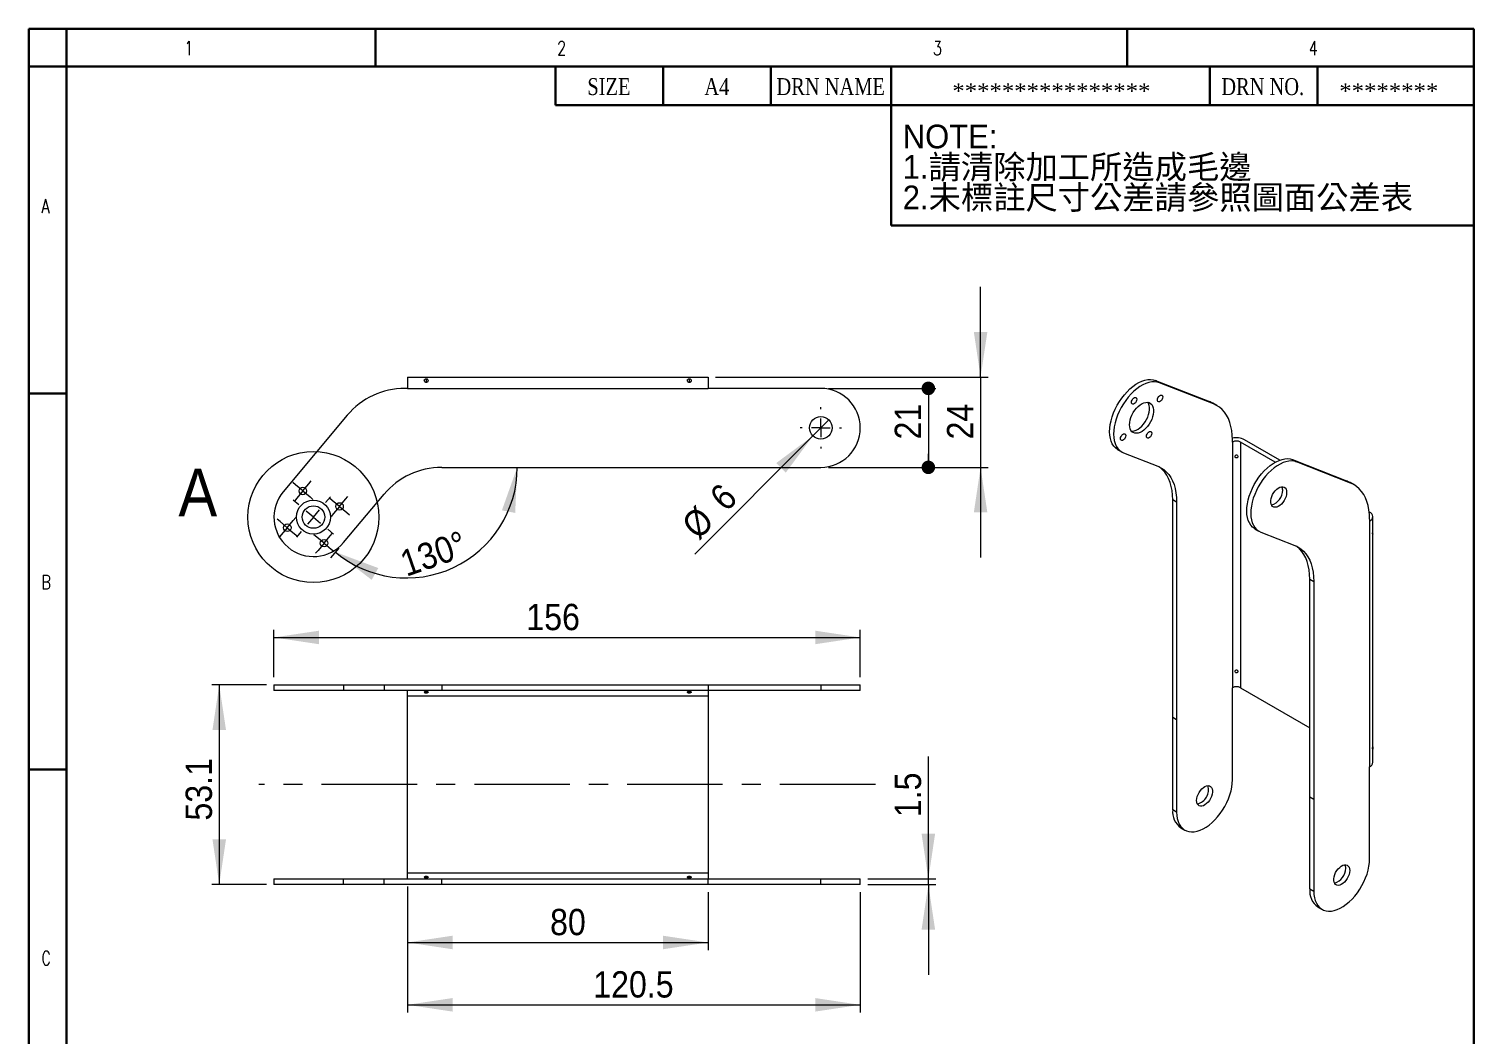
# Model space of a CAD drawing. Header units: millimetres. Extents: x 10 to 202, y 2 to 295.
# Drawn here: x 10 to 202.2, y 160.8 to 294.5 of the extents above; entities that cross this region are included whole.
import ezdxf

# ---------------------------------------------------------------- set-up
doc = ezdxf.new("R2010")
doc.units = ezdxf.units.MM
doc.linetypes.add('CENTER', pattern=[10.16, 6.35, -1.27, 1.27, -1.27])
doc.linetypes.add('CENTERX2', pattern=[20.32, 12.7, -2.54, 2.54, -2.54])
doc.layers.add('SLD-0', color=179, linetype='Continuous')
for name, color, linetype, lineweight in [('中心線2', 1, 'CENTER', 15), ('尺寸標柱線', 3, 'Continuous', 15), ('文字線性', 179, 'Continuous', 15)]:
    doc.layers.add(name, color=color, linetype=linetype, lineweight=lineweight)
doc.styles.add('SLDTEXTSTYLE0', font='GOTHIC.TTF', dxfattribs={"width": 0.913})
doc.styles.add('SLDTEXTSTYLE1', font='')
doc.styles.add('SLDTEXTSTYLE12', font='times.ttf', dxfattribs={"width": 0.8})
doc.styles.add('SLDTEXTSTYLE13', font='times.ttf', dxfattribs={"width": 1.090687})
doc.styles.add('SLDTEXTSTYLE14', font='txt_____.ttf', dxfattribs={"width": 0.75})
doc.styles.add('SLDTEXTSTYLE2', font='', dxfattribs={"bigfont": 'bigfont'})
doc.styles.get('SLDTEXTSTYLE1').set_extended_font_data('新細明體')
doc.styles.get('SLDTEXTSTYLE2').set_extended_font_data('新細明體')
doc.dimstyles.new('SLDDIMSTYLE0', dxfattribs={"dimtxt": 3.5, "dimasz": 6, "dimexe": 0, "dimexo": 0.0625, "dimgap": 0.875, "dimtad": 2, "dimlfac": 2, "dimrnd": 1e-09, "dimzin": 12, "dimdsep": 46, "dimtxsty": 'SLDTEXTSTYLE0', "dimsah": 1, "dimcen": 0.09, "dimadec": 0, "dimazin": 0, "dimtfac": 1, "dimtofl": 0, "dimtmove": 0, "dimatfit": 3, "dimfxl": 0, "dimtolj": 1, "dimtzin": 12, "dimarcsym": 0})
doc.dimstyles.new('SLDDIMSTYLE1', dxfattribs={"dimtxt": 3.5, "dimasz": 6, "dimexe": 0, "dimexo": 0.0625, "dimgap": 0.875, "dimtad": 2, "dimdec": 1, "dimlfac": 2, "dimrnd": 1e-09, "dimzin": 12, "dimdsep": 46, "dimtxsty": 'SLDTEXTSTYLE0', "dimsah": 1, "dimcen": 0.09, "dimadec": 0, "dimazin": 0, "dimtfac": 1, "dimtdec": 1, "dimtofl": 0, "dimtmove": 0, "dimatfit": 3, "dimfxl": 0, "dimtolj": 1, "dimtzin": 12, "dimarcsym": 0})
doc.dimstyles.new('SLDDIMSTYLE10', dxfattribs={"dimtxt": 3.5, "dimasz": 6, "dimexe": 0, "dimexo": 0.0625, "dimgap": 0.875, "dimtad": 2, "dimdec": 4, "dimlfac": 2, "dimzin": 12, "dimdsep": 46, "dimtxsty": 'SLDTEXTSTYLE0', "dimsah": 1, "dimcen": 0.09, "dimazin": 0, "dimtfac": 1, "dimtofl": 0, "dimtmove": 0, "dimatfit": 3, "dimfxl": 0, "dimtolj": 1, "dimtzin": 12, "dimarcsym": 0})
doc.dimstyles.new('SLDDIMSTYLE11', dxfattribs={"dimtxt": 3.5, "dimasz": 6, "dimexe": 0, "dimexo": 0.0625, "dimgap": 0.875, "dimtad": 2, "dimlfac": 2, "dimrnd": 1e-09, "dimzin": 12, "dimdsep": 46, "dimtxsty": 'SLDTEXTSTYLE0', "dimsah": 1, "dimcen": 0.09, "dimadec": 0, "dimazin": 0, "dimtfac": 1, "dimtmove": 0, "dimatfit": 3, "dimfxl": 0, "dimtolj": 1, "dimtzin": 12, "dimarcsym": 0})
doc.dimstyles.new('SLDDIMSTYLE2', dxfattribs={"dimtxt": 3.5, "dimasz": 6, "dimexe": 0, "dimexo": 0.0625, "dimgap": 0.875, "dimtad": 2, "dimdec": 1, "dimlfac": 2, "dimrnd": 1e-09, "dimzin": 12, "dimdsep": 46, "dimtxsty": 'SLDTEXTSTYLE0', "dimsah": 1, "dimcen": 0.09, "dimadec": 0, "dimazin": 0, "dimtfac": 1, "dimtdec": 1, "dimtofl": 0, "dimtmove": 0, "dimatfit": 3, "dimfxl": 0, "dimtolj": 1, "dimtzin": 12, "dimarcsym": 0})
doc.dimstyles.new('SLDDIMSTYLE4', dxfattribs={"dimtxt": 3.5, "dimasz": 1.8, "dimexe": 0, "dimexo": 0.0625, "dimgap": 0.875, "dimtad": 2, "dimlfac": 2, "dimrnd": 1e-09, "dimzin": 12, "dimdsep": 46, "dimtxsty": 'SLDTEXTSTYLE0', "dimblk1": 'DOT', "dimblk2": 'DOT', "dimsah": 1, "dimcen": 0.09, "dimadec": 0, "dimazin": 0, "dimtfac": 1, "dimtofl": 0, "dimtmove": 0, "dimatfit": 3, "dimldrblk": 'DOT', "dimfxl": 0, "dimtolj": 1, "dimtzin": 12, "dimarcsym": 0})
doc.dimstyles.new('SLDDIMSTYLE9', dxfattribs={"dimtxt": 3.5, "dimasz": 6, "dimexe": 0, "dimexo": 0.0625, "dimgap": 0.875, "dimtad": 2, "dimlfac": 2, "dimrnd": 1e-09, "dimzin": 12, "dimdsep": 46, "dimtxsty": 'SLDTEXTSTYLE0', "dimsah": 1, "dimcen": 0.09, "dimadec": 0, "dimazin": 0, "dimtfac": 1, "dimtofl": 0, "dimtmove": 0, "dimatfit": 3, "dimfxl": 0, "dimtolj": 1, "dimtzin": 12, "dimarcsym": 0})

# ---------------------------------------------------------------- blocks, each defined once
blk = doc.blocks.new('SW_NOTE_0')
at = {"layer": '文字線性', "color": 0, "char_height": 3.5, "attachment_point": 1}
for s, insert, style in [('NOTE:', (0, 4.37), 'SLDTEXTSTYLE1'), ('1.請清除加工所造成毛邊', (0, -0.13), 'SLDTEXTSTYLE2'), ('2.未標註尺寸公差請參照圖面公差表', (0, -4.63), 'SLDTEXTSTYLE2')]:
    blk.add_mtext(s, dxfattribs=dict(at, insert=insert, style=style))
blk = doc.blocks.new('*D3')
at = {"layer": '尺寸標柱線', "color": 5}
for p, q in [((60.35, 180.48), (60.35, 172.02)), ((100.35, 179.73), (100.35, 172.02)), ((60.35, 173.02), (100.35, 173.02))]:
    blk.add_line(p, q, dxfattribs=at)
for points in [[(60.35, 173.02), (66.35, 172.12), (66.35, 173.92)], [(100.35, 173.02), (94.35, 173.92), (94.35, 172.12)]]:
    blk.add_solid(points, dxfattribs=at)
at = {"layer": '尺寸標柱線', "color": 5, "insert": (79.33, 177.49), "char_height": 3.5, "attachment_point": 1, "style": 'SLDTEXTSTYLE0'}
blk.add_mtext('80', dxfattribs=at)
blk = doc.blocks.new('*D4')
at = {"layer": '尺寸標柱線', "color": 5}
for p, q in [((60.35, 180.48), (60.35, 163.73)), ((120.6, 179.73), (120.6, 163.73)), ((60.35, 164.73), (120.6, 164.73))]:
    blk.add_line(p, q, dxfattribs=at)
for points in [[(60.35, 164.73), (66.35, 163.83), (66.35, 165.63)], [(120.6, 164.73), (114.6, 165.63), (114.6, 163.83)]]:
    blk.add_solid(points, dxfattribs=at)
at = {"layer": '尺寸標柱線', "color": 5, "insert": (85.07, 169.2), "char_height": 3.5, "attachment_point": 1, "style": 'SLDTEXTSTYLE0'}
blk.add_mtext('120.5', dxfattribs=at)
blk = doc.blocks.new('*D5')
at = {"layer": '尺寸標柱線', "color": 5}
for p, q in [((41.6, 207.28), (34.32, 207.28)), ((35.32, 207.28), (35.32, 180.73)), ((41.6, 180.73), (34.32, 180.73))]:
    blk.add_line(p, q, dxfattribs=at)
for points in [[(35.32, 207.28), (34.42, 201.28), (36.22, 201.28)], [(35.32, 180.73), (36.22, 186.73), (34.42, 186.73)]]:
    blk.add_solid(points, dxfattribs=at)
at = {"layer": '尺寸標柱線', "color": 5, "insert": (30.85, 189.23), "char_height": 3.5, "attachment_point": 1, "rotation": 90, "style": 'SLDTEXTSTYLE0'}
blk.add_mtext('53.1', dxfattribs=at)
blk = doc.blocks.new('*D6')
at = {"layer": '尺寸標柱線', "color": 5}
for p, q in [((129.65, 181.48), (129.65, 197.73)), ((121.6, 181.48), (130.65, 181.48)), ((121.6, 180.73), (130.65, 180.73)), ((129.65, 180.73), (129.65, 181.48)), ((129.65, 180.73), (129.65, 168.73))]:
    blk.add_line(p, q, dxfattribs=at)
for points in [[(129.65, 181.48), (130.55, 187.48), (128.75, 187.48)], [(129.65, 180.73), (128.75, 174.73), (130.55, 174.73)]]:
    blk.add_solid(points, dxfattribs=at)
at = {"layer": '尺寸標柱線', "color": 5, "insert": (125.18, 189.68), "char_height": 3.5, "attachment_point": 1, "rotation": 90, "style": 'SLDTEXTSTYLE0'}
blk.add_mtext('1.5', dxfattribs=at)
blk = doc.blocks.new('*D7')
at = {"layer": '尺寸標柱線', "color": 5}
for p, q in [((42.6, 208.28), (42.6, 214.58)), ((42.6, 213.58), (120.6, 213.58)), ((120.6, 208.28), (120.6, 214.58))]:
    blk.add_line(p, q, dxfattribs=at)
for points in [[(42.6, 213.58), (48.6, 212.68), (48.6, 214.48)], [(120.6, 213.58), (114.6, 214.48), (114.6, 212.68)]]:
    blk.add_solid(points, dxfattribs=at)
at = {"layer": '尺寸標柱線', "color": 5, "insert": (76.17, 218.05), "char_height": 3.5, "attachment_point": 1, "style": 'SLDTEXTSTYLE0'}
blk.add_mtext('156', dxfattribs=at)
blk = doc.blocks.new('_DOT')
at = {"color": 0, "linetype": 'ByBlock', "lineweight": -2}
blk.add_line((-0.5, 0), (-1, 0), dxfattribs=at)
at = {"color": 0, "linetype": 'ByBlock', "const_width": 0.5}
blk.add_lwpolyline([(-0.25, 0, 1), (0.25, 0, 1)], format="xyb", close=True, dxfattribs=at)
blk = doc.blocks.new('*D19')
at = {"layer": '尺寸標柱線', "color": 5}
for p, q in [((116.35, 246.7), (130.65, 246.7)), ((129.65, 246.7), (129.65, 236.2)), ((116.35, 236.2), (130.65, 236.2))]:
    blk.add_line(p, q, dxfattribs=at)
at = {"layer": '尺寸標柱線', "color": 5, "xscale": 1.8, "yscale": 1.8}
for p, rotation in [((129.65, 246.7, 2.48), 90.0000103454596), ((129.65, 236.2, 2.48), 270.0000103454596)]:
    blk.add_blockref('_DOT', p, dxfattribs=dict(at, rotation=rotation))
at = {"layer": '尺寸標柱線', "color": 5, "insert": (125.18, 239.91), "char_height": 3.5, "attachment_point": 1, "rotation": 90, "style": 'SLDTEXTSTYLE0'}
blk.add_mtext('21', dxfattribs=at)
blk = doc.blocks.new('*D20')
at = {"layer": '尺寸標柱線', "color": 5}
for p, q in [((136.6, 248.2), (136.6, 260.2)), ((101.35, 248.2), (137.6, 248.2)), ((136.6, 248.2), (136.6, 236.2)), ((116.35, 236.2), (137.6, 236.2)), ((136.6, 236.2), (136.6, 224.2))]:
    blk.add_line(p, q, dxfattribs=at)
for points in [[(136.6, 248.2), (137.5, 254.2), (135.7, 254.2)], [(136.6, 236.2), (135.7, 230.2), (137.5, 230.2)]]:
    blk.add_solid(points, dxfattribs=at)
at = {"layer": '尺寸標柱線', "color": 5, "insert": (132.13, 239.91), "char_height": 3.5, "attachment_point": 1, "rotation": 90, "style": 'SLDTEXTSTYLE0'}
blk.add_mtext('24', dxfattribs=at)
blk = doc.blocks.new('*D21')
at = {"layer": '尺寸標柱線', "color": 5}
blk.add_line((51.23, 225.45), (50.14, 224.16), dxfattribs=at)
blk.add_arc((60.25, 236.2), 14.71, 230, 0, dxfattribs=at)
for points in [[(74.96, 236.2), (72.92, 230.48), (74.69, 230.14)], [(50.79, 224.93), (55.6, 221.24), (56.48, 222.81)]]:
    blk.add_solid(points, dxfattribs=at)
at = {"layer": '尺寸標柱線', "color": 5, "insert": (59.06, 224.94), "char_height": 3.5, "attachment_point": 1, "rotation": 19.1566, "style": 'SLDTEXTSTYLE0'}
blk.add_mtext('130°', dxfattribs=at)
blk = doc.blocks.new('*D22')
at = {"layer": '尺寸標柱線', "color": 5}
for q in [(116.41, 242.51), (98.58, 224.65)]:
    blk.add_line((114.29, 240.38), q, dxfattribs=at)
blk.add_solid([(114.29, 240.38), (109.41, 236.77), (110.69, 235.5)], dxfattribs=at)
at = {"layer": '尺寸標柱線', "color": 5, "char_height": 3.5, "attachment_point": 1, "rotation": 45.0504, "style": 'SLDTEXTSTYLE0'}
for s, insert in [('6', (100.29, 232.65)), ('%%c', (96.56, 228.91))]:
    blk.add_mtext(s, dxfattribs=dict(at, insert=insert))
blk = doc.blocks.new('SW_CENTERMARKSYMBOL_2')
at = {"layer": '中心線2', "color": 0}
for p, q in [((0, 2.5), (0, 2.75)), ((-2.5, 0), (-2.75, 0)), ((0, 0), (-1.25, 0)), ((0, 0), (0, 1.25)), ((0, 0), (0, -1.25)), ((0, 0), (1.25, 0)), ((2.5, 0), (2.75, 0)), ((0, -2.5), (0, -2.75))]:
    blk.add_line(p, q, dxfattribs=at)
blk = doc.blocks.new('SW_CENTERMARKSYMBOL_3')
at = {"layer": '中心線2', "color": 0}
for p, q in [((-1.92, 1.61), (-2.69, 2.26)), ((1.61, 1.92), (2.26, 2.69)), ((0, 0), (-0.96, 0.8)), ((0, 0), (-0.8, -0.96)), ((0, 0), (0.8, 0.96)), ((0, 0), (0.96, -0.8)), ((-1.61, -1.92), (-2.26, -2.69)), ((1.92, -1.61), (2.69, -2.26))]:
    blk.add_line(p, q, dxfattribs=at)
blk = doc.blocks.new('SW_CENTERMARKSYMBOL_4')
at = {"layer": '中心線2', "color": 0}
for p, q in [((-0.96, 0.8), (-1.34, 1.12)), ((0, 0), (-0.96, 0.8)), ((0, 0), (-0.8, -0.96)), ((0, 0), (0.8, 0.96)), ((0, 0), (0.96, -0.8)), ((0.8, 0.96), (1.12, 1.34)), ((-0.8, -0.96), (-1.12, -1.34)), ((0.96, -0.8), (1.34, -1.12))]:
    blk.add_line(p, q, dxfattribs=at)
blk = doc.blocks.new('SW_CENTERMARKSYMBOL_5')
at = {"layer": '中心線2', "color": 0}
for p, q in [((-0.96, 0.8), (-1.34, 1.12)), ((0, 0), (-0.96, 0.8)), ((0, 0), (-0.8, -0.96)), ((0, 0), (0.8, 0.96)), ((0, 0), (0.96, -0.8)), ((0.8, 0.96), (1.12, 1.34)), ((-0.8, -0.96), (-1.12, -1.34)), ((0.96, -0.8), (1.34, -1.12))]:
    blk.add_line(p, q, dxfattribs=at)
blk = doc.blocks.new('SW_CENTERMARKSYMBOL_6')
at = {"layer": '中心線2', "color": 0}
for p, q in [((-0.96, 0.8), (-1.34, 1.12)), ((0, 0), (-0.96, 0.8)), ((0, 0), (-0.8, -0.96)), ((0, 0), (0.8, 0.96)), ((0, 0), (0.96, -0.8)), ((0.8, 0.96), (1.12, 1.34)), ((-0.8, -0.96), (-1.12, -1.34)), ((0.96, -0.8), (1.34, -1.12))]:
    blk.add_line(p, q, dxfattribs=at)
blk = doc.blocks.new('SW_CENTERMARKSYMBOL_7')
at = {"layer": '中心線2', "color": 0}
for p, q in [((-0.96, 0.8), (-1.34, 1.12)), ((0, 0), (-0.96, 0.8)), ((0, 0), (-0.8, -0.96)), ((0, 0), (0.8, 0.96)), ((0, 0), (0.96, -0.8)), ((0.8, 0.96), (1.12, 1.34)), ((-0.8, -0.96), (-1.12, -1.34)), ((0.96, -0.8), (1.34, -1.12))]:
    blk.add_line(p, q, dxfattribs=at)

msp = doc.modelspace()

# ---------------------------------------------------------------- linework, layer by layer
at = {"color": 7, "linetype": 'Continuous', "lineweight": 15}
for p, q in [((60.349226, 248.196518), (100.349225, 248.196518)), ((60.349226, 248.196518), (60.349226, 246.696518)), ((100.349225, 248.196518), (100.349225, 246.696518)), ((60.349226, 246.696497), (60.012303, 246.696497)), ((60.349226, 246.696518), (100.349225, 246.696518)), ((115.349229, 246.696507), (100.349225, 246.696518)), ((160.397341, 247.450152), (159.867011, 247.756306)), ((159.867011, 247.756306), (167.050468, 244.942735)), ((167.580799, 244.636582), (160.397341, 247.450152)), ((167.580799, 244.636582), (167.050468, 244.942735)), ((168.035198, 244.418121), (167.504867, 244.724274)), ((52.351858, 243.124374), (43.827492, 232.965431)), ((154.855996, 238.548101), (155.386327, 238.241948)), ((170.106672, 239.56456), (170.106672, 239.839671)), ((170.106686, 239.564568), (170.106686, 206.902937)), ((175.79761, 236.891574), (171.167346, 239.564568)), ((171.167346, 239.564568), (171.167346, 206.902937)), ((176.38685, 237.163719), (171.697676, 239.870721)), ((155.624887, 238.127256), (160.156178, 236.352467)), ((178.110394, 237.224625), (178.640725, 236.918471)), ((178.110394, 237.224625), (185.293852, 234.411054)), ((185.824182, 234.104901), (178.640725, 236.918471)), ((64.908532, 236.196498), (100.349225, 236.196498)), ((100.349225, 236.196498), (115.349229, 236.196507)), ((51.870957, 226.216161), (57.248089, 232.624374)), ((185.824182, 234.104901), (185.293852, 234.411054)), ((186.278581, 233.88644), (185.748251, 234.192593)), ((162.682051, 231.555558), (162.15172, 231.861711)), ((162.15172, 202.922939), (162.15172, 231.861711)), ((162.682051, 231.555558), (162.682051, 202.616786)), ((188.350069, 230.2575), (188.29548, 230.289013)), ((188.350055, 229.30799), (188.350055, 229.032879)), ((188.350069, 229.032887), (188.350069, 196.371256)), ((188.789409, 227.807362), (188.789409, 229.645194)), ((173.099379, 228.016421), (173.62971, 227.710267)), ((173.86827, 227.595575), (178.399561, 225.820786)), ((188.789409, 199.228855), (188.789409, 227.400328)), ((180.395104, 221.33003), (180.925434, 221.023877)), ((180.395104, 192.391258), (180.395104, 221.33003)), ((180.925434, 221.023877), (180.925434, 192.085105)), ((42.599223, 207.280733), (42.599223, 206.530732)), ((42.599223, 207.280733), (51.870957, 207.280733)), ((51.870957, 206.530732), (42.599223, 206.530732)), ((51.870957, 207.280733), (51.870957, 206.530732)), ((51.870957, 207.280733), (57.248089, 207.280733)), ((57.248089, 206.530732), (51.870957, 206.530732)), ((57.248089, 207.280733), (57.248089, 206.530732)), ((57.248089, 207.280733), (64.908532, 207.280733)), ((64.908532, 206.530732), (57.248089, 206.530732)), ((60.349226, 205.780733), (60.349226, 206.530732)), ((100.349225, 205.780733), (60.349226, 205.780733)), ((60.349226, 182.230693), (60.349226, 205.780733)), ((64.908532, 207.280733), (64.908532, 206.530732)), ((64.908532, 207.280733), (100.349225, 207.280733)), ((100.349225, 206.530732), (64.908532, 206.530732)), ((100.349225, 207.280733), (100.349225, 206.530732)), ((100.349225, 207.280733), (115.349229, 207.280733)), ((115.349229, 206.530732), (100.349225, 206.530732)), ((100.349225, 206.530732), (100.349225, 205.780733)), ((100.349225, 205.780733), (100.349225, 182.230693)), ((115.349229, 207.280733), (115.349229, 206.530732)), ((115.349229, 207.280733), (120.599225, 207.280733)), ((120.599225, 206.530732), (115.349229, 206.530732)), ((120.599225, 206.530732), (120.599225, 207.280733)), ((170.106679, 194.654817), (170.106686, 206.902937)), ((171.167346, 206.902937), (180.395104, 201.575866)), ((162.682051, 202.616786), (162.15172, 202.922939)), ((162.151727, 190.674827), (162.15172, 202.922939)), ((162.682051, 202.616786), (162.682057, 190.368674)), ((188.789409, 196.983562), (188.789409, 198.821411)), ((188.350062, 184.123136), (188.350069, 196.371256)), ((180.395104, 192.391258), (180.925434, 192.085105)), ((180.39511, 180.143146), (180.395104, 192.391258)), ((162.682057, 190.368674), (162.151727, 190.674827)), ((180.925434, 192.085105), (180.925441, 179.836993)), ((163.239251, 188.271146), (163.769582, 187.964993)), ((42.599223, 181.480693), (42.599223, 180.730692)), ((42.599223, 181.480693), (51.870957, 181.480693)), ((51.870957, 180.730692), (42.599223, 180.730692)), ((51.870957, 180.730692), (51.870957, 181.480693)), ((51.870957, 181.480693), (57.248089, 181.480693)), ((57.248089, 180.730692), (51.870957, 180.730692)), ((57.248089, 180.730692), (57.248089, 181.480693)), ((57.248089, 181.480693), (64.908532, 181.480693)), ((64.908532, 180.730692), (57.248089, 180.730692)), ((100.349225, 182.230693), (60.349226, 182.230693)), ((60.349226, 181.480693), (60.349226, 182.230693)), ((64.908532, 180.730692), (64.908532, 181.480693)), ((64.908532, 181.480693), (100.349225, 181.480693)), ((100.349225, 180.730692), (64.908532, 180.730692)), ((100.349225, 182.230693), (100.349225, 181.480693)), ((100.349225, 180.730692), (100.349225, 181.480693)), ((100.349225, 181.480693), (115.349229, 181.480693)), ((115.349229, 180.730692), (100.349225, 180.730692)), ((115.349229, 180.730692), (115.349229, 181.480693)), ((115.349229, 181.480693), (120.599225, 181.480693)), ((120.599225, 180.730692), (115.349229, 180.730692)), ((120.599225, 180.730692), (120.599225, 181.480693)), ((180.39511, 180.143146), (180.925441, 179.836993)), ((181.482635, 177.739465), (182.012965, 177.433312))]:
    msp.add_line(p, q, dxfattribs=at)
at = {"color": 8, "linetype": 'Continuous', "lineweight": 15}
for p, q in [((62.849223, 247.972224), (62.849223, 247.485551)), ((97.849225, 247.972224), (97.849225, 247.485551)), ((62.849223, 206.418585), (62.849223, 206.175249)), ((97.849225, 206.418585), (97.849225, 206.175249)), ((62.849223, 181.836176), (62.849223, 181.592839)), ((97.849225, 181.836176), (97.849225, 181.592839))]:
    msp.add_line(p, q, dxfattribs=at)
at = {"color": 7, "linetype": 'Continuous', "lineweight": 15, "flags": 128}
for points in [[(154.855996, 238.548101), (154.801076, 238.581161), (154.539012, 238.781832), (154.311439, 239.03307), (154.121024, 239.331931), (153.969998, 239.674906), (153.860133, 240.057978), (153.792717, 240.476654), (153.76854, 240.926026), (153.787886, 241.400824), (153.850528, 241.895484), (153.95573, 242.404208), (154.102262, 242.921028), (154.288402, 243.439886), (154.511971, 243.954696), (154.770347, 244.45943), (155.060499, 244.948163), (155.379028, 245.415166), (155.722198, 245.854967), (156.085985, 246.262408), (156.466126, 246.632714), (156.858161, 246.961541), (157.257497, 247.245035), (157.65945, 247.47987), (158.059309, 247.663296), (158.452387, 247.793165), (158.834071, 247.867945), (159.19989, 247.886767), (159.545555, 247.849409), (159.867011, 247.756306)], [(160.397341, 247.450152), (160.075885, 247.543256), (159.730221, 247.580614), (159.364402, 247.561791), (158.982717, 247.487011), (158.58964, 247.357143), (158.189781, 247.173716), (157.787828, 246.938881), (157.388492, 246.655388), (156.996456, 246.32656), (156.616315, 245.956255), (156.252529, 245.548814), (155.909359, 245.109013), (155.59083, 244.64201), (155.300678, 244.153277), (155.042302, 243.648542), (154.818732, 243.133732), (154.632592, 242.614874), (154.486061, 242.098055), (154.380858, 241.589331), (154.318216, 241.09467), (154.298871, 240.619872), (154.323047, 240.170501), (154.390464, 239.751824), (154.500329, 239.368753), (154.651354, 239.025778), (154.84177, 238.726917), (155.069343, 238.475679), (155.331407, 238.275008), (155.624887, 238.127256)], [(156.411285, 241.865144), (156.432002, 242.17345), (156.493618, 242.497692), (156.594536, 242.829471), (156.732143, 243.160197), (156.902874, 243.481297), (157.102308, 243.784463), (157.325281, 244.061837), (157.566014, 244.306238), (157.818278, 244.511337), (158.075534, 244.671818), (158.331122, 244.78353), (158.578422, 244.843576), (158.811029, 244.850401), (159.022919, 244.803829), (159.208603, 244.705068), (159.363274, 244.556673), (159.482924, 244.362489), (159.564456, 244.127546), (159.605756, 243.857925), (159.605756, 243.560615), (159.564454, 243.243309), (159.482924, 242.914233), (159.363273, 242.581903), (159.208602, 242.254929), (159.022917, 241.941781), (158.811028, 241.650567), (158.57842, 241.388831), (158.33112, 241.163351), (158.075531, 240.979967), (157.818275, 240.843426), (157.566013, 240.757269), (157.325278, 240.723723), (157.102307, 240.743663), (156.902873, 240.816564), (156.732141, 240.940545), (156.594535, 241.112391), (156.493618, 241.327653), (156.432002, 241.580754), (156.411285, 241.865144)], [(156.646299, 241.036926), (156.794947, 241.029877), (157.035682, 241.063422), (157.287944, 241.149579), (157.545201, 241.28612), (157.80079, 241.469505), (158.048089, 241.694984), (158.280698, 241.95672), (158.492587, 242.247934), (158.678271, 242.561082), (158.832943, 242.888056), (158.952593, 243.220386), (159.034124, 243.549462), (159.075425, 243.866768), (159.075425, 244.164078), (159.034125, 244.433699), (158.952593, 244.668642), (158.845598, 244.846637)], [(156.659463, 244.845242), (156.680785, 244.99719), (156.742179, 245.155426), (156.83624, 245.300866), (156.951622, 245.415971), (157.074411, 245.486855), (157.189793, 245.504968), (157.283854, 245.468128), (157.345248, 245.380773), (157.36657, 245.253446), (157.345248, 245.101501), (157.283854, 244.943266), (157.189793, 244.797822), (157.074411, 244.68272), (156.951622, 244.611836), (156.83624, 244.593721), (156.742179, 244.630563), (156.680785, 244.717915), (156.659463, 244.845242)], [(160.114194, 245.155352), (160.135517, 245.307297), (160.196911, 245.465536), (160.290972, 245.610976), (160.406354, 245.726081), (160.529142, 245.796965), (160.644525, 245.815078), (160.738586, 245.778238), (160.799979, 245.690883), (160.821302, 245.563556), (160.799979, 245.411611), (160.738585, 245.253375), (160.644525, 245.107932), (160.529142, 244.99283), (160.406354, 244.921946), (160.290971, 244.90383), (160.19691, 244.940673), (160.135517, 245.028025), (160.114194, 245.155352)], [(167.050468, 244.942735), (167.46545, 244.746672), (167.504867, 244.724274)], [(170.106672, 239.839671), (170.084432, 240.473941), (170.017851, 241.078543), (169.90735, 241.649674), (169.753621, 242.183742), (169.557634, 242.677386), (169.32062, 243.127501), (169.04407, 243.531255), (168.729725, 243.886111), (168.379561, 244.189838), (167.995781, 244.440519), (167.580799, 244.636582)], [(155.200927, 240.013853), (155.222248, 240.165797), (155.283642, 240.324033), (155.377704, 240.469476), (155.493086, 240.584578), (155.615874, 240.655463), (155.731257, 240.673575), (155.825318, 240.636735), (155.886711, 240.549384), (155.908034, 240.422054), (155.886711, 240.270108), (155.825318, 240.111873), (155.731257, 239.966433), (155.615873, 239.851327), (155.493086, 239.780444), (155.377702, 239.76233), (155.283642, 239.799171), (155.222248, 239.886522), (155.200927, 240.013853)], [(158.655658, 240.323962), (158.67698, 240.475908), (158.738374, 240.634143), (158.832435, 240.779583), (158.947818, 240.894689), (159.070605, 240.965572), (159.185989, 240.983686), (159.280049, 240.946845), (159.341444, 240.859494), (159.362765, 240.732163), (159.341442, 240.580218), (159.280049, 240.421983), (159.185988, 240.276539), (159.070605, 240.161437), (158.947817, 240.090553), (158.832435, 240.072441), (158.738374, 240.10928), (158.67698, 240.196632), (158.655658, 240.323962)], [(173.099379, 228.016421), (173.044459, 228.04948), (172.782396, 228.250151), (172.554822, 228.501389), (172.364407, 228.80025), (172.213382, 229.143225), (172.103517, 229.526297), (172.0361, 229.944973), (172.011924, 230.394345), (172.031269, 230.869143), (172.093911, 231.363803), (172.199114, 231.872527), (172.345645, 232.389347), (172.531785, 232.908205), (172.755354, 233.423015), (173.01373, 233.927749), (173.303883, 234.416482), (173.622411, 234.883485), (173.965581, 235.323286), (174.329368, 235.730727), (174.709509, 236.101033), (175.101544, 236.42986), (175.500881, 236.713354), (175.902834, 236.948189), (176.302693, 237.131615), (176.69577, 237.261484), (177.077455, 237.336264), (177.443273, 237.355086), (177.788938, 237.317728), (178.110394, 237.224625)], [(178.640725, 236.918471), (178.319269, 237.011575), (177.973604, 237.048933), (177.607785, 237.03011), (177.226101, 236.95533), (176.833023, 236.825462), (176.433164, 236.642036), (176.031211, 236.4072), (175.631875, 236.123707), (175.239839, 235.794879), (174.859699, 235.424574), (174.495912, 235.017133), (174.152742, 234.577332), (173.834213, 234.110329), (173.544061, 233.621596), (173.285685, 233.116861), (173.062116, 232.602051), (172.875975, 232.083194), (172.729444, 231.566374), (172.624242, 231.05765), (172.561599, 230.562989), (172.542254, 230.088191), (172.566431, 229.63882), (172.633847, 229.220143), (172.743712, 228.837072), (172.894737, 228.494097), (173.085153, 228.195236), (173.312726, 227.943998), (173.57479, 227.743327), (173.86827, 227.595575)], [(160.156178, 236.352467), (160.57116, 236.156404), (160.95494, 235.905723), (161.305103, 235.602), (161.619449, 235.247143), (161.895998, 234.843386), (162.133012, 234.393271), (162.329, 233.899627), (162.482729, 233.365559), (162.59323, 232.794428), (162.659811, 232.189827), (162.682051, 231.555558)], [(162.15172, 231.861711), (162.12948, 232.49598), (162.0629, 233.100581), (161.952398, 233.671713), (161.798669, 234.20578), (161.602682, 234.699424), (161.365668, 235.149539), (161.089119, 235.553297), (160.774773, 235.908153), (160.424609, 236.211877), (160.338377, 236.274897)], [(177.315157, 232.869328), (177.293446, 232.610243), (177.2292, 232.336696), (177.125048, 232.059884), (176.985256, 231.791146), (176.815548, 231.541481), (176.62287, 231.321112), (176.415111, 231.139055), (176.200776, 231.002771), (175.98864, 230.917835), (175.787389, 230.887727), (175.60526, 230.913676), (175.449712, 230.994622), (175.327112, 231.127252), (175.24248, 231.306135), (175.199278, 231.523947), (175.199278, 231.77177), (175.24248, 232.039462), (175.327112, 232.316059), (175.449712, 232.59024), (175.60526, 232.850778), (175.787389, 233.087007), (175.98864, 233.289259), (176.200776, 233.44925), (176.415111, 233.560429), (176.62287, 233.618248), (176.815548, 233.620341), (176.985256, 233.566617), (177.125048, 233.459276), (177.2292, 233.302718), (177.293446, 233.103348), (177.315157, 232.869328)], [(185.293852, 234.411054), (185.708833, 234.214991), (185.748251, 234.192593)], [(188.350055, 229.30799), (188.327815, 229.94226), (188.261235, 230.546862), (188.150733, 231.117993), (187.997005, 231.652061), (187.801017, 232.145705), (187.564003, 232.59582), (187.287453, 232.999574), (186.973108, 233.35443), (186.622944, 233.658157), (186.239164, 233.908838), (185.824182, 234.104901)], [(178.399561, 225.820786), (178.814543, 225.624723), (179.198323, 225.374042), (179.548487, 225.070319), (179.862832, 224.715462), (180.139382, 224.311705), (180.376396, 223.86159), (180.572383, 223.367946), (180.726112, 222.833878), (180.836614, 222.262747), (180.903194, 221.658146), (180.925434, 221.023877)], [(180.395104, 221.33003), (180.372863, 221.964299), (180.306283, 222.5689), (180.195781, 223.140032), (180.042053, 223.674099), (179.846065, 224.167743), (179.609051, 224.617858), (179.332502, 225.021616), (179.018156, 225.376472), (178.667992, 225.680196), (178.58176, 225.743216)], [(162.682057, 190.368674), (162.70382, 189.917749), (162.76885, 189.497236), (162.876386, 189.112064), (163.025167, 188.766751), (163.213449, 188.465345), (163.439025, 188.211379), (163.699249, 188.007831), (163.99107, 187.857088), (164.311069, 187.760916), (164.655491, 187.720441), (165.020301, 187.736143), (165.401221, 187.807833), (165.793784, 187.934672), (166.193388, 188.115174), (166.595349, 188.347221), (166.994953, 188.628092), (167.387516, 188.954497), (167.768436, 189.322607), (168.133245, 189.728106), (168.477668, 190.166243), (168.797666, 190.631877), (169.089488, 191.119551), (169.349712, 191.623546), (169.575287, 192.137956), (169.763569, 192.656748), (169.912351, 193.17384), (170.019887, 193.68317), (170.084917, 194.178765), (170.106679, 194.654817)], [(165.333708, 191.899442), (165.35542, 192.158529), (165.419666, 192.432078), (165.523817, 192.708886), (165.663609, 192.977624), (165.833317, 193.22729), (166.025995, 193.447661), (166.233755, 193.629716), (166.44809, 193.766001), (166.660225, 193.850937), (166.861477, 193.881046), (167.043605, 193.855096), (167.199153, 193.77415), (167.321753, 193.64152), (167.406386, 193.462637), (167.449586, 193.244826), (167.449586, 192.997002), (167.406386, 192.729311), (167.321753, 192.452713), (167.199153, 192.178533), (167.043605, 191.917993), (166.861477, 191.681765), (166.660225, 191.479514), (166.44809, 191.319522), (166.233755, 191.208341), (166.025995, 191.150522), (165.833317, 191.148433), (165.663609, 191.202156), (165.523817, 191.309494), (165.419666, 191.466054), (165.35542, 191.665424), (165.333708, 191.899442)], [(180.925441, 179.836993), (180.947203, 179.386068), (181.012233, 178.965555), (181.119769, 178.580383), (181.26855, 178.23507), (181.456832, 177.933664), (181.682408, 177.679698), (181.942632, 177.47615), (182.234453, 177.325407), (182.554452, 177.229235), (182.898875, 177.188761), (183.263685, 177.204462), (183.644604, 177.276152), (184.037167, 177.402991), (184.436771, 177.583493), (184.838732, 177.81554), (185.238336, 178.096411), (185.6309, 178.422816), (186.011819, 178.790926), (186.376628, 179.196425), (186.721052, 179.634562), (187.04105, 180.100196), (187.332871, 180.58787), (187.593095, 181.091866), (187.818671, 181.606275), (188.006953, 182.125067), (188.155734, 182.642159), (188.26327, 183.151489), (188.3283, 183.647084), (188.350062, 184.123136)], [(185.698412, 182.592374), (185.6767, 182.333287), (185.612453, 182.05974), (185.508303, 181.78293), (185.368511, 181.514192), (185.198803, 181.264527), (185.006124, 181.044155), (184.798365, 180.8621), (184.58403, 180.725815), (184.371895, 180.640881), (184.170643, 180.610772), (183.988515, 180.63672), (183.832967, 180.717667), (183.710367, 180.850296), (183.625734, 181.029179), (183.582533, 181.246992), (183.582533, 181.494816), (183.625734, 181.762506), (183.710367, 182.039103), (183.832967, 182.313284), (183.988515, 182.573823), (184.170643, 182.810053), (184.371895, 183.012304), (184.58403, 183.172294), (184.798365, 183.283475), (185.006124, 183.341294), (185.198803, 183.343385), (185.368511, 183.28966), (185.508303, 183.182322), (185.612453, 183.025764), (185.6767, 182.826392), (185.698412, 182.592374)]]:
    msp.add_lwpolyline(points, dxfattribs=at)
at = {"color": 7, "linetype": 'Continuous', "lineweight": 15}
for centre, radius in [((115.349225, 241.446508), 1.5), ((46.437702, 233.065001), 0.5), ((47.849225, 229.590795), 2.2625), ((47.849225, 229.590795), 1.5), ((51.32343, 231.002318), 0.5), ((44.375019, 228.179273), 0.5), ((49.260748, 226.11659), 0.5)]:
    msp.add_circle(centre, radius, dxfattribs=at)
at = {"color": 7, "linetype": 'Continuous', "lineweight": 0}
msp.add_circle((47.849225, 229.590795), 8.71484, dxfattribs=at)
at = {"color": 7, "linetype": 'Continuous', "lineweight": 15}
for centre, radius, start, end in [((60.012301, 236.696498), 10, 90, 140), ((115.349225, 241.446508), 5.25, 270.00003817, 89.99996183), ((170.633658, 237.809108), 2.319997, 62.70132933, 103.20033494), ((170.637016, 238.541035), 1.152766, 62.60968116, 117.39033425), ((64.908532, 226.196498), 10, 90, 140), ((47.849225, 229.590795), 5.25, 140, 320), ((174.755813, 233.153069), 2.029137, 285.19969221, 0.63285461), ((175.834511, 233.211642), 0.951003, 357.82082773, 25.78238848), ((188.117678, 229.645193), 0.654923, 290.78345298, 69.21656242), ((170.637016, 205.879403), 1.152766, 62.60968116, 117.39033425), ((188.038723, 197.058421), 0.754409, 294.37468642, 354.30522457), ((164.970432, 193.33377), 1.938822, 283.64135345, 16.36401853), ((164.733431, 190.395036), 2.596821, 173.81471865, 234.87319109), ((183.139064, 182.876116), 2.029141, 285.19975614, 0.63281251), ((184.217754, 182.934683), 0.951015, 357.82115384, 25.78233258), ((182.976814, 179.863355), 2.596821, 173.81471865, 234.87319109)]:
    msp.add_arc(centre, radius, start, end, dxfattribs=at)
for points, knots in [([(62.849225, 247.485551), (62.809867, 247.485551), (62.770778, 247.497294), (62.705761, 247.53472), (62.679402, 247.559698), (62.617382, 247.641228), (62.599221, 247.701527), (62.599227, 247.785027), (62.603991, 247.811588), (62.623358, 247.860752), (62.63823, 247.883796), (62.679117, 247.923471), (62.705525, 247.940539), (62.770667, 247.965064), (62.809436, 247.972206), (62.849225, 247.972224)], [0, 0, 0, 0, 0.125, 0.125, 0.25, 0.25, 0.5, 0.5, 0.625, 0.625, 0.75, 0.75, 0.875, 0.875, 1, 1, 1, 1]), ([(62.849225, 247.972224), (62.889157, 247.972241), (62.927576, 247.965121), (62.992854, 247.940585), (63.019242, 247.923557), (63.080828, 247.863801), (63.099279, 247.812709), (63.099198, 247.729061), (63.094494, 247.700585), (63.074958, 247.642738), (63.060202, 247.613778), (63.019114, 247.559804), (62.992671, 247.534674), (62.927347, 247.497142), (62.888725, 247.485551), (62.849225, 247.485551)], [0, 0, 0, 0, 0.125, 0.125, 0.25, 0.25, 0.5, 0.5, 0.625, 0.625, 0.75, 0.75, 0.875, 0.875, 1, 1, 1, 1]), ([(97.849225, 247.485551), (97.809867, 247.485551), (97.770778, 247.497294), (97.705761, 247.53472), (97.679402, 247.559698), (97.617382, 247.641228), (97.599221, 247.701527), (97.599227, 247.785027), (97.603991, 247.811588), (97.623358, 247.860752), (97.63823, 247.883796), (97.679117, 247.923471), (97.705525, 247.940539), (97.770667, 247.965064), (97.809436, 247.972206), (97.849225, 247.972224)], [0, 0, 0, 0, 0.125, 0.125, 0.25, 0.25, 0.5, 0.5, 0.625, 0.625, 0.75, 0.75, 0.875, 0.875, 1, 1, 1, 1]), ([(97.849225, 247.972224), (97.889157, 247.972241), (97.927576, 247.965121), (97.992854, 247.940585), (98.019242, 247.923557), (98.080828, 247.863801), (98.099279, 247.812709), (98.099198, 247.729061), (98.094494, 247.700585), (98.074958, 247.642738), (98.060202, 247.613778), (98.019114, 247.559804), (97.992671, 247.534674), (97.927347, 247.497142), (97.888725, 247.485551), (97.849225, 247.485551)], [0, 0, 0, 0, 0.125, 0.125, 0.25, 0.25, 0.5, 0.5, 0.625, 0.625, 0.75, 0.75, 0.875, 0.875, 1, 1, 1, 1]), ([(170.464951, 237.638481), (170.464951, 237.684093), (170.476757, 237.731714), (170.51855, 237.795625), (170.536793, 237.815442), (170.581653, 237.844777), (170.608983, 237.854203), (170.665413, 237.854126), (170.692793, 237.844655), (170.738094, 237.814732), (170.755965, 237.794988), (170.797094, 237.731813), (170.809073, 237.684178), (170.809081, 237.638481)], [0, 0, 0, 0, 0.25, 0.25, 0.375, 0.375, 0.5, 0.5, 0.625, 0.625, 0.75, 0.75, 1, 1, 1, 1]), ([(170.809081, 237.638481), (170.809088, 237.592726), (170.797115, 237.548956), (170.756003, 237.494302), (170.738234, 237.477938), (170.692963, 237.453467), (170.665461, 237.445984), (170.60964, 237.445806), (170.582042, 237.453123), (170.536575, 237.477345), (170.518437, 237.493851), (170.476833, 237.548913), (170.464951, 237.592811), (170.464951, 237.638481)], [0, 0, 0, 0, 0.25, 0.25, 0.375, 0.375, 0.5, 0.5, 0.625, 0.625, 0.75, 0.75, 1, 1, 1, 1]), ([(188.7494, 227.405182), (188.749886, 227.42328), (188.750857, 227.459438), (188.758684, 227.531038), (188.771178, 227.619966), (188.782274, 227.699367), (188.787707, 227.759114), (188.78958, 227.790426), (188.789239, 227.804416), (188.789167, 227.80736)], [0, 0, 0, 0, 0.1315137235, 0.2627407361, 0.4512459361, 0.7062464405, 0.8358716461, 0.9654619359, 1, 1, 1, 1]), ([(188.789165, 227.40033), (188.789127, 227.391598), (188.789037, 227.371084), (188.785936, 227.346803), (188.780583, 227.327425), (188.771603, 227.315031), (188.760448, 227.321632), (188.751056, 227.354607), (188.749938, 227.388743), (188.7494, 227.405182)], [0, 0, 0, 0, 0.0973269019, 0.2286508763, 0.3600153192, 0.4900551772, 0.714030747, 0.8622805497, 1, 1, 1, 1]), ([(170.464951, 209.059553), (170.464951, 209.105164), (170.476757, 209.152785), (170.51855, 209.216697), (170.536793, 209.236514), (170.581653, 209.265848), (170.608983, 209.275275), (170.665413, 209.275198), (170.692793, 209.265726), (170.738094, 209.235803), (170.755965, 209.216059), (170.797094, 209.152884), (170.809073, 209.105249), (170.809081, 209.059553)], [0, 0, 0, 0, 0.25, 0.25, 0.375, 0.375, 0.5, 0.5, 0.625, 0.625, 0.75, 0.75, 1, 1, 1, 1]), ([(170.809081, 209.059553), (170.809088, 209.013798), (170.797115, 208.970027), (170.756003, 208.915373), (170.738234, 208.899009), (170.692963, 208.874539), (170.665461, 208.867056), (170.60964, 208.866878), (170.582042, 208.874194), (170.536575, 208.898416), (170.518437, 208.914922), (170.476833, 208.969985), (170.464951, 209.013883), (170.464951, 209.059553)], [0, 0, 0, 0, 0.25, 0.25, 0.375, 0.375, 0.5, 0.5, 0.625, 0.625, 0.75, 0.75, 1, 1, 1, 1]), ([(62.849225, 206.175249), (62.821146, 206.175249), (62.793586, 206.177884), (62.739658, 206.189063), (62.713064, 206.197496), (62.664886, 206.220443), (62.642788, 206.23511), (62.609587, 206.270501), (62.599292, 206.291082), (62.599159, 206.330635), (62.609484, 206.349033), (62.642494, 206.377672), (62.664532, 206.388337), (62.73729, 206.412488), (62.793316, 206.418586), (62.849225, 206.418586)], [0, 0, 0, 0, 0.125, 0.125, 0.25, 0.25, 0.375, 0.375, 0.5, 0.5, 0.625, 0.625, 0.75, 0.75, 1, 1, 1, 1]), ([(62.849225, 206.418586), (62.905061, 206.418586), (62.961261, 206.41241), (63.033518, 206.388491), (63.055661, 206.377829), (63.088696, 206.349365), (63.099132, 206.331039), (63.099316, 206.291648), (63.089002, 206.27076), (63.056121, 206.235492), (63.034224, 206.220808), (62.961222, 206.185887), (62.90531, 206.17525), (62.849225, 206.175249)], [0, 0, 0, 0, 0.25, 0.25, 0.375, 0.375, 0.5, 0.5, 0.625, 0.625, 0.75, 0.75, 1, 1, 1, 1]), ([(97.849225, 206.175249), (97.821146, 206.175249), (97.793586, 206.177884), (97.739658, 206.189063), (97.713064, 206.197496), (97.664886, 206.220443), (97.642788, 206.23511), (97.609587, 206.270501), (97.599292, 206.291082), (97.599159, 206.330635), (97.609484, 206.349033), (97.642494, 206.377672), (97.664532, 206.388337), (97.73729, 206.412488), (97.793316, 206.418586), (97.849225, 206.418586)], [0, 0, 0, 0, 0.125, 0.125, 0.25, 0.25, 0.375, 0.375, 0.5, 0.5, 0.625, 0.625, 0.75, 0.75, 1, 1, 1, 1]), ([(97.849225, 206.418586), (97.905061, 206.418586), (97.961261, 206.41241), (98.033518, 206.388491), (98.055661, 206.377829), (98.088696, 206.349365), (98.099132, 206.331039), (98.099316, 206.291648), (98.089002, 206.27076), (98.056121, 206.235492), (98.034224, 206.220808), (97.961222, 206.185887), (97.90531, 206.17525), (97.849225, 206.175249)], [0, 0, 0, 0, 0.25, 0.25, 0.375, 0.375, 0.5, 0.5, 0.625, 0.625, 0.75, 0.75, 1, 1, 1, 1]), ([(188.7494, 198.826252), (188.749528, 198.834893), (188.749788, 198.852414), (188.751566, 198.881375), (188.754337, 198.911769), (188.758304, 198.946819), (188.7635, 198.986603), (188.770207, 199.034138), (188.777253, 199.084292), (188.782473, 199.126183), (188.78567, 199.15745), (188.787519, 199.179551), (188.788754, 199.200201), (188.789378, 199.216697), (188.789344, 199.22569), (188.789332, 199.228855)], [0, 0, 0, 0, 0.0648251478, 0.1314457327, 0.1962373938, 0.2625223706, 0.355479509, 0.4510933833, 0.576859012, 0.7061970098, 0.7706956978, 0.8355223842, 0.9000160996, 0.9648054281, 1, 1, 1, 1]), ([(188.768914, 199.024939), (188.769685, 199.019435), (188.775168, 198.980265), (188.782373, 198.927372), (188.787787, 198.869986), (188.789745, 198.829471), (188.789145, 198.795222), (188.786029, 198.767952), (188.780628, 198.748672), (188.771679, 198.736094), (188.7605, 198.742607), (188.75107, 198.775527), (188.749944, 198.80974), (188.7494, 198.826252)], [0, 0, 0, 0, 0.0235446181, 0.1675616389, 0.2517767414, 0.3359688697, 0.4201540351, 0.504347808, 0.5885683837, 0.6721204562, 0.8160474432, 0.9112222451, 1, 1, 1, 1]), ([(62.849225, 181.592839), (62.821146, 181.592839), (62.793586, 181.594442), (62.739658, 181.601558), (62.713064, 181.606991), (62.664886, 181.622951), (62.642788, 181.633566), (62.609587, 181.662234), (62.599292, 181.680397), (62.599159, 181.71992), (62.609484, 181.740742), (62.642494, 181.776072), (62.664532, 181.790788), (62.73729, 181.825502), (62.793316, 181.836176), (62.849225, 181.836176)], [0, 0, 0, 0, 0.125, 0.125, 0.25, 0.25, 0.375, 0.375, 0.5, 0.5, 0.625, 0.625, 0.75, 0.75, 1, 1, 1, 1]), ([(62.849225, 181.836176), (62.905061, 181.836176), (62.961261, 181.825399), (63.033518, 181.791006), (63.055661, 181.776283), (63.088696, 181.741133), (63.099132, 181.72036), (63.099316, 181.680928), (63.089002, 181.66246), (63.056121, 181.63386), (63.034224, 181.62321), (62.961222, 181.598906), (62.90531, 181.59284), (62.849225, 181.592839)], [0, 0, 0, 0, 0.25, 0.25, 0.375, 0.375, 0.5, 0.5, 0.625, 0.625, 0.75, 0.75, 1, 1, 1, 1]), ([(97.849225, 181.592839), (97.821146, 181.59284), (97.793586, 181.594442), (97.739658, 181.601558), (97.713064, 181.606991), (97.664886, 181.622951), (97.642788, 181.633566), (97.609587, 181.662234), (97.599292, 181.680397), (97.599159, 181.71992), (97.609484, 181.740742), (97.642494, 181.776072), (97.664532, 181.790788), (97.73729, 181.825502), (97.793316, 181.836176), (97.849225, 181.836176)], [0, 0, 0, 0, 0.125, 0.125, 0.25, 0.25, 0.375, 0.375, 0.5, 0.5, 0.625, 0.625, 0.75, 0.75, 1, 1, 1, 1]), ([(97.849225, 181.836176), (97.905061, 181.836176), (97.961261, 181.825399), (98.033518, 181.791006), (98.055661, 181.776283), (98.088696, 181.741133), (98.099132, 181.72036), (98.099316, 181.680928), (98.089002, 181.66246), (98.056121, 181.63386), (98.034224, 181.62321), (97.961222, 181.598906), (97.90531, 181.592839), (97.849225, 181.592839)], [0, 0, 0, 0, 0.25, 0.25, 0.375, 0.375, 0.5, 0.5, 0.625, 0.625, 0.75, 0.75, 1, 1, 1, 1])]:
    msp.add_open_spline(points, degree=3, knots=knots, dxfattribs=at)
at = {"layer": 'SLD-0', "color": 7, "linetype": 'Continuous', "lineweight": 30}
for p, q in [((10, 294.5), (10, 2.5)), ((80.057306, 284.347266), (80.057306, 289.5)), ((94.382306, 289.5), (94.382306, 284.347266)), ((108.707306, 289.5), (108.707306, 284.347266)), ((124.704216, 289.5), (124.704216, 284.347266)), ((167.08125, 289.5), (167.08125, 284.347266)), ((181.40625, 289.5), (181.40625, 284.347266)), ((80.057306, 284.347266), (202.249072, 284.347266)), ((15, 246), (10, 246)), ((10, 196), (15, 196))]:
    msp.add_line(p, q, dxfattribs=at)
at = {"layer": 'SLD-0', "color": 7, "lineweight": 30}
for p, q in [((202.2, 294.5), (10, 294.5)), ((15, 289.5), (15, 294.5)), ((56.1, 289.5), (56.1, 294.5)), ((156.1, 289.5), (156.1, 294.5)), ((202.2, 289.5), (202.2, 294.5)), ((15, 289.5), (10, 289.5)), ((15, 289.5), (15, 2.5)), ((202.2, 289.5), (15, 289.5)), ((202.2, 2.5), (202.2, 289.5)), ((124.704216, 284.347266), (124.704216, 268.347266)), ((124.704216, 268.347266), (202.225929, 268.347266))]:
    msp.add_line(p, q, dxfattribs=at)
at = {"layer": '中心線2', "color": 1, "linetype": 'CENTERX2', "lineweight": 0}
msp.add_line((122.599225, 194.005713), (40.599225, 194.005713), dxfattribs=at)

# ---------------------------------------------------------------- block references
at = {"layer": '中心線2', "color": 1}
for name, p in [('SW_CENTERMARKSYMBOL_2', (115.349225, 241.446508)), ('SW_CENTERMARKSYMBOL_7', (46.437702, 233.065001)), ('SW_CENTERMARKSYMBOL_3', (47.849225, 229.590795)), ('SW_CENTERMARKSYMBOL_4', (51.32343, 231.002318)), ('SW_CENTERMARKSYMBOL_6', (44.375019, 228.179273)), ('SW_CENTERMARKSYMBOL_5', (49.260748, 226.11659))]:
    msp.add_blockref(name, p, dxfattribs=at)
at = {"layer": '文字線性', "color": 1, "xscale": 0.9, "yscale": 0.9, "zscale": 0.9}
msp.add_blockref('SW_NOTE_0', (126.245331, 277.838839), dxfattribs=at)

# ---------------------------------------------------------------- texts
at = {"color": 7, "linetype": 'Continuous', "lineweight": 0, "insert": (29.883826, 236.016), "char_height": 6.35, "attachment_point": 1, "style": 'SLDTEXTSTYLE0'}
msp.add_mtext('A', dxfattribs=at)
at = {"layer": 'SLD-0', "color": 7, "attachment_point": 1}
for s, insert, char_height, style in [('1', (30.683336, 292.852429), 1.852083, 'SLDTEXTSTYLE14'), ('2', (80.26667, 292.852429), 1.852083, 'SLDTEXTSTYLE14'), ('3', (130.26667, 292.852429), 1.852083, 'SLDTEXTSTYLE14'), ('4', (180.266661, 292.852429), 1.852083, 'SLDTEXTSTYLE14'), ('SIZE', (84.29168, 287.95586), 2.25, 'SLDTEXTSTYLE12'), ('A4', (99.849493, 287.95586), 2.25, 'SLDTEXTSTYLE12'), ('DRN NAME', (109.4467, 287.95586), 2.25, 'SLDTEXTSTYLE12'), ('****************', (132.836325, 287.246134), 2, 'SLDTEXTSTYLE13'), ('DRN NO.', (168.61875, 287.95586), 2.25, 'SLDTEXTSTYLE12'), ('********', (184.314459, 287.246134), 2, 'SLDTEXTSTYLE13'), ('A', (11.666667, 271.852425), 1.852083, 'SLDTEXTSTYLE14'), ('B', (11.666667, 221.852425), 1.852083, 'SLDTEXTSTYLE14'), ('C', (11.666667, 171.852425), 1.852083, 'SLDTEXTSTYLE14')]:
    msp.add_mtext(s, dxfattribs=dict(at, insert=insert, char_height=char_height, style=style))

# ---------------------------------------------------------------- dimensions: what is measured, and where the dimension line sits
at = {"layer": '尺寸標柱線', "color": 5}
for base, p1, p2, angle, dimstyle, picture, middle in [((136.599226, 236.196512), (100.349225, 248.196518), (115.349228, 236.196508), 270.00001135, 'SLDDIMSTYLE9', '*D20', (136.599225, 242.489818)), ((129.648831, 236.19651), (115.349228, 246.696508), (115.349228, 236.196508), 270.00001035, 'SLDDIMSTYLE4', '*D19', (129.64883, 242.489818)), ((120.599225, 213.575729), (42.599225, 207.280732), (120.599225, 207.280732), 0, 'SLDDIMSTYLE0', '*D7', (80.045562, 213.575729)), ((35.316985, 180.730693), (42.599225, 207.280732), (42.599225, 180.730693), 90, 'SLDDIMSTYLE1', '*D5', (35.316985, 193.756571)), ((129.648829, 181.480693), (120.599225, 180.730693), (120.599225, 181.480693), 90, 'SLDDIMSTYLE2', '*D6', (129.648829, 192.909829)), ((100.349225, 173.016766), (60.349225, 181.480693), (100.349225, 180.730693), 0, 'SLDDIMSTYLE0', '*D3', (81.911762, 173.016766)), ((120.599225, 164.729144), (60.349225, 181.480693), (120.599225, 180.730693), 0, 'SLDDIMSTYLE1', '*D4', (90.887709, 164.729144))]:
    dim = msp.add_linear_dim(base=base, p1=p1, p2=p2, angle=angle, dimstyle=dimstyle, dxfattribs=at)
    dim.commit()
    dim.dimension.update_dxf_attribs({"geometry": picture, "text_midpoint": middle, "dimtype": 160})
dim = msp.add_diameter_dim_2p(p1=(116.408952, 242.5081), p2=(114.289498, 240.384915), dimstyle='SLDDIMSTYLE11', dxfattribs=at)
dim.commit()
dim.dimension.update_dxf_attribs({"geometry": '*D22', "text_midpoint": (102.336795, 228.41117), "dimtype": 163})
dim = msp.add_angular_dim_2l(base=(66.463794, 222.861227), line1=((115.349228, 236.196508), (64.908532, 236.196498)), line2=((57.248087, 232.624374), (51.870958, 226.216161)), dimstyle='SLDDIMSTYLE10', dxfattribs=at)
dim.commit()
dim.dimension.update_dxf_attribs({"geometry": '*D21', "text_midpoint": (65.07381, 222.297426), "dimtype": 162})

doc.saveas('drawing.dxf')
